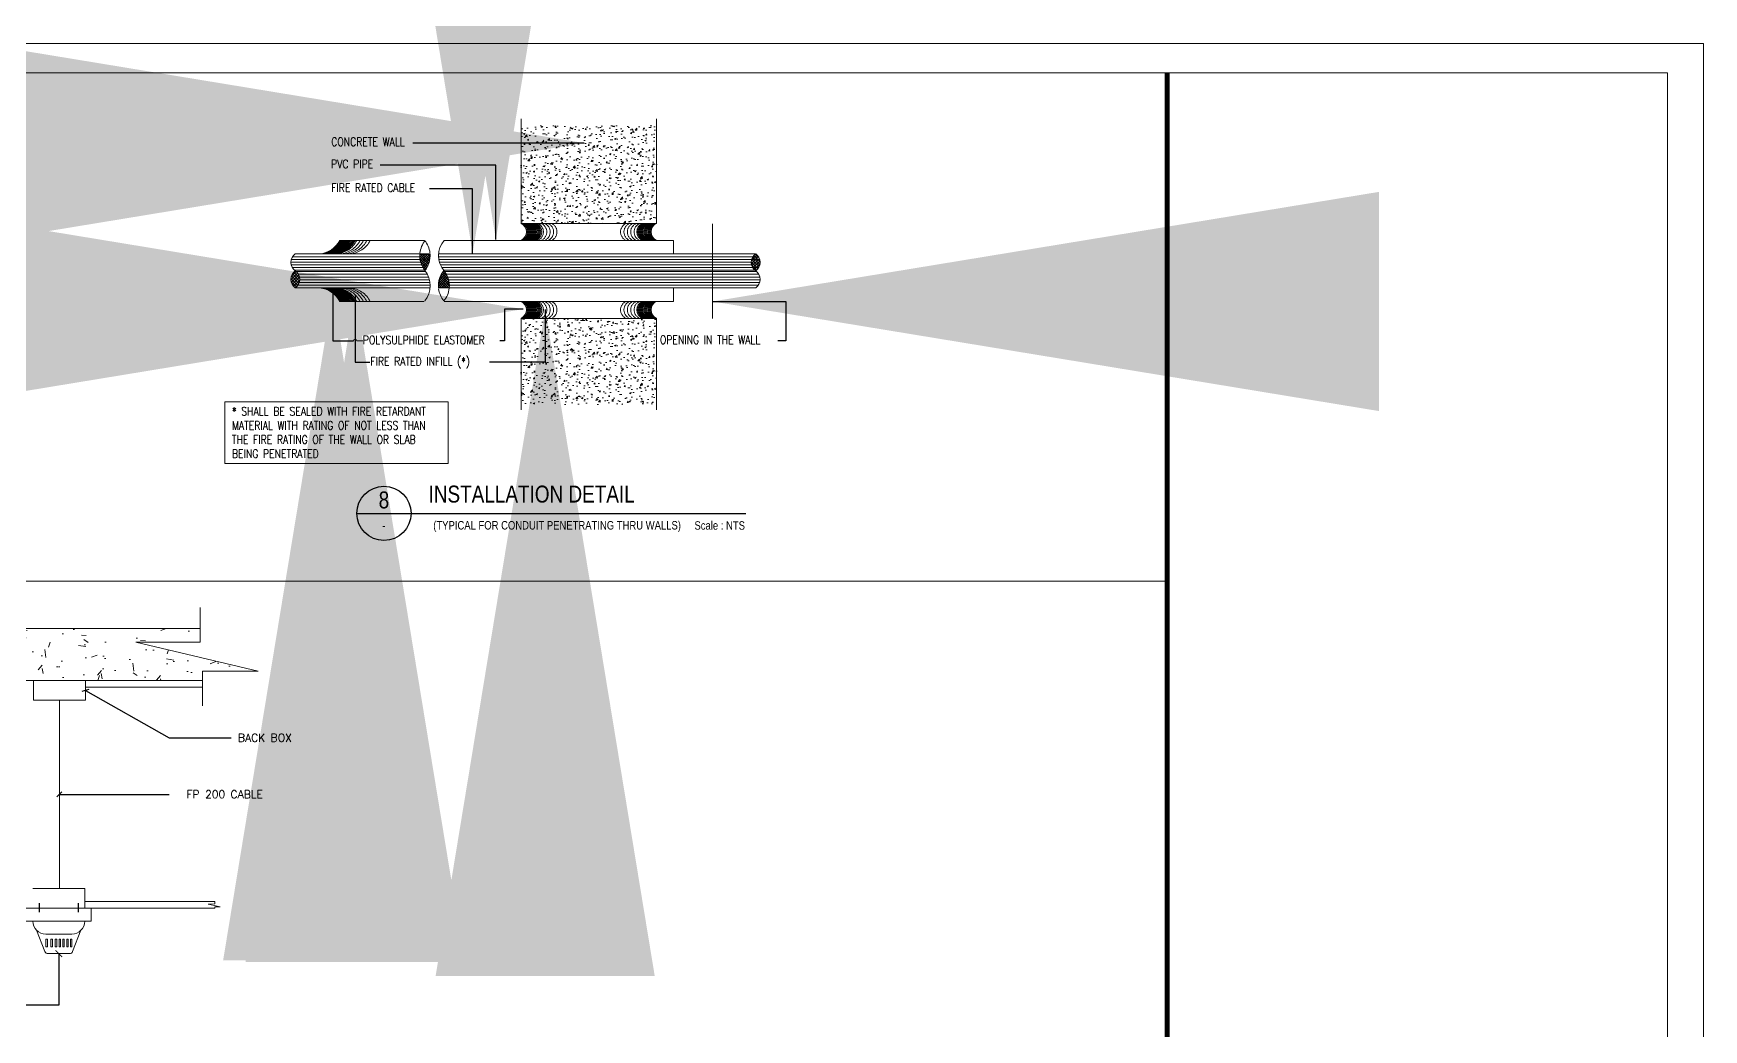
# Model space of a CAD drawing. Header units: inches. Extents: x 861.2 to 945.4, y 148.1 to 207.8.
# Drawn here: x 895.3 to 945.4, y 177.9 to 207.8 of the extents above; entities that cross this region are included whole.
import ezdxf
from ezdxf.enums import TextEntityAlignment as Align

# ---------------------------------------------------------------- set-up
doc = ezdxf.new("R2010")
doc.units = ezdxf.units.IN
doc.header["$MEASUREMENT"] = 0
doc.linetypes.add('FIRE ALARM DETAILS FOR ENGLISH BUILDING$0$HIDDEN', pattern=[9.525, 6.35, -3.175])
doc.layers.add('DIMENSION', color=1, linetype='Continuous', lineweight=15)
doc.layers.add('FIRE ALARM DETAILS FOR ENGLISH BUILDING$0$FA-TEXT', color=52, linetype='Continuous', lineweight=20)
for name, color, linetype in [('FIRE ALARM DETAILS FOR ENGLISH BUILDING$0$A-CEILING', 1, 'Continuous'), ('FIRE ALARM DETAILS FOR ENGLISH BUILDING$0$A-TITL-IDEN', 42, 'Continuous'), ('FIRE ALARM DETAILS FOR ENGLISH BUILDING$0$A-WALL', 8, 'Continuous'), ('FIRE ALARM DETAILS FOR ENGLISH BUILDING$0$E-ANNO-LEADER', 1, 'Continuous'), ('FIRE ALARM DETAILS FOR ENGLISH BUILDING$0$G-XREF', 1, 'Continuous'), ('fire hatch', 252, 'Continuous'), ('QCD TITLE BLOCK', 7, 'Continuous')]:
    doc.layers.add(name, color=color, linetype=linetype)
doc.styles.add('ATT', font='cour.ttf')
doc.styles.add('FIRE ALARM DETAILS FOR ENGLISH BUILDING$0$Arial', font='arial.ttf')
doc.styles.add('FIRE ALARM DETAILS FOR ENGLISH BUILDING$0$RomanS', font='Romans.shx', dxfattribs={"width": 0.8})
doc.styles.add('ROMANS', font='romans', dxfattribs={"width": 0.8})
doc.styles.add('STYLE3', font='swisscl.ttf')
doc.dimstyles.new('100-17', dxfattribs={"dimtxt": 0.16, "dimasz": 0.15, "dimexe": 0.15, "dimexo": 0.2, "dimgap": 0.08, "dimtad": 1, "dimzin": 0, "dimdsep": 46, "dimtxsty": 'STYLE3', "dimblk": 'OBLIQUE', "dimcen": 0.09, "dimdle": 0.15, "dimclrd": 2, "dimclre": 4, "dimclrt": 7, "dimadec": 0, "dimazin": 0, "dimtfac": 0.45, "dimtix": 1, "dimtofl": 0, "dimtmove": 2, "dimatfit": 3, "dimldrblk": 'OBLIQUE', "dimfxl": 1, "dimtolj": 1, "dimtzin": 0, "dimarcsym": 0})
doc.dimstyles.new('DIM', dxfattribs={"dimtxt": 0.3, "dimasz": 0.2, "dimexe": 0.2, "dimexo": 0.25, "dimgap": 0.2, "dimtad": 1, "dimzin": 0, "dimdsep": 46, "dimtxsty": 'ATT', "dimblk1": 'ARCHTICK', "dimblk2": 'ARCHTICK', "dimsah": 1, "dimcen": 0.2, "dimclrd": 5, "dimclre": 5, "dimclrt": 4, "dimadec": 0, "dimazin": 0, "dimtfac": 1, "dimtmove": 1, "dimatfit": 3, "dimldrblk": 'ARCHTICK', "dimfxl": 1, "dimtolj": 1, "dimtzin": 0, "dimarcsym": 0})
doc.dimstyles.new('FIRE ALARM DETAILS FOR ENGLISH BUILDING$0$S-STANDARD-020', dxfattribs={"dimscale": 20, "dimtxt": 2.5, "dimasz": 2, "dimexe": 1.875, "dimexo": 1.875, "dimgap": 1.25, "dimtad": 0, "dimlfac": 0.001, "dimzin": 1, "dimdsep": 46, "dimtxsty": 'FIRE ALARM DETAILS FOR ENGLISH BUILDING$0$RomanS', "dimcen": 2, "dimdle": 1.875, "dimclrt": 256, "dimadec": 0, "dimazin": 0, "dimtfac": 1, "dimtix": 1, "dimtofl": 0, "dimtmove": 2, "dimatfit": 3, "dimfxl": 1, "dimtvp": 0.8, "dimtolj": 1, "dimtzin": 1, "dimarcsym": 0})

# ---------------------------------------------------------------- blocks, each defined once
blk = doc.blocks.new('_ARCHTICK')
at = {"color": 0, "linetype": 'ByBlock', "const_width": 0.15}
blk.add_lwpolyline([(-0.5, -0.5), (0.5, 0.5)], dxfattribs=at)
blk = doc.blocks.new('_Oblique')
at = {"color": 0, "linetype": 'ByBlock', "lineweight": -2}
blk.add_line((-0.5, -0.5), (0.5, 0.5), dxfattribs=at)
blk = doc.blocks.new('*X4')
at = {"color": 0, "linetype": 'Continuous'}
for p, q in [((7512, 3886.6), (7486.6, 3911.9)), ((7486.7, 3915.8), (7488.8, 3917.9)), ((7486.8, 3908.8), (7495.9, 3917.9)), ((7509.8, 3881.7), (7487.2, 3904.3)), ((7487.4, 3902.4), (7502.9, 3917.9)), ((7513.8, 3891.8), (7487.7, 3917.9)), ((7488.6, 3896.5), (7510, 3917.9)), ((7507.3, 3877.1), (7488.8, 3895.6)), ((7490.1, 3891), (7516.9, 3917.7)), ((7492, 3885.8), (7517, 3910.8)), ((7494.3, 3880.9), (7516.4, 3903.1)), ((7515.3, 3897.4), (7494.8, 3917.9)), ((7516.4, 3903.4), (7501.9, 3917.9)), ((7517, 3909.8), (7508.9, 3917.9)), ((7517, 3917), (7516, 3917.9)), ((7504.6, 3872.8), (7492.4, 3885)), ((7496.8, 3876.4), (7514.5, 3894.2)), ((7499.6, 3872.1), (7510.4, 3883))]:
    blk.add_line(p, q, dxfattribs=at)
blk = doc.blocks.new('*X5')
at = {"color": 0, "linetype": 'Continuous'}
for p, q in [((7542.9, 3823.5), (7570, 3850.6)), ((7543.2, 3830.9), (7567.8, 3855.5)), ((7544.4, 3817.9), (7571.9, 3845.4)), ((7544.5, 3839.3), (7565.4, 3860.1)), ((7573.6, 3817.9), (7546.1, 3845.3)), ((7547.5, 3849.4), (7562.6, 3864.4)), ((7575.2, 3823.4), (7548, 3850.6)), ((7574.9, 3830.8), (7550.2, 3855.4)), ((7573.6, 3839.1), (7552.7, 3860)), ((7555.4, 3864.3), (7559.6, 3868.5)), ((7570.6, 3849.2), (7555.4, 3864.4)), ((7563, 3863.9), (7558.4, 3868.4)), ((7552.4, 3817.9), (7543, 3827.3)), ((7545.3, 3817.9), (7543, 3820.2)), ((7559.4, 3817.9), (7543.6, 3833.8)), ((7566.5, 3817.9), (7544.6, 3839.8)), ((7551.4, 3817.9), (7573.4, 3839.9)), ((7558.5, 3817.9), (7574.5, 3833.9)), ((7565.6, 3817.9), (7575.1, 3827.4)), ((7572.7, 3817.9), (7575.1, 3820.3))]:
    blk.add_line(p, q, dxfattribs=at)
blk = doc.blocks.new('*U6')
at = {"linetype": 'Continuous', "ltscale": 2}
blk.add_line((-8, 0), (106.85, 0), dxfattribs=at)
blk.add_circle((0, 0), 8, dxfattribs=at)
at = {"linetype": 'Continuous', "ltscale": 2, "style": 'FIRE ALARM DETAILS FOR ENGLISH BUILDING$0$Arial', "width": 0.8}
for tag, height, p in [('DTN0', 5, (0, 3.99)), ('DTRFNO', 2.5, (0, -3.56))]:
    blk.add_attdef(tag, text='', height=height, dxfattribs=at).set_placement(p, align=Align.MIDDLE_CENTER)
for tag, p, height in [('DTNL1_001', (13.41, 1.54), 5), ('DTNL2', (14.57, -4.75), 2.5)]:
    blk.add_attdef(tag, p, '', height=height, dxfattribs=at)
blk.add_attdef('DTSC', text='', height=2.5, dxfattribs=at).set_placement((106.57, -4.8), align=Align.RIGHT)

msp = doc.modelspace()

# ---------------------------------------------------------------- hatches: boundary and pattern name
at = {"linetype": 'Continuous', "lineweight": 0}
h = msp.add_hatch(dxfattribs=at)
h.set_pattern_fill('ANSI37', color=4, scale=0.020332)
h.set_pattern_definition([(45, (-233043.99186, -397938.67958), (-0.045647016605, 0.045647016605), []), (135, (-233043.99186, -397938.67958), (-0.045647016605, -0.045647016605), [])])
edge = h.paths.add_edge_path()
edge.add_arc((917.112, 200.954), 0.31, 484.9388, 595.0612)
edge.add_arc((916.757, 200.954), 0.31, 304.9388, 415.0612)
h = msp.add_hatch(dxfattribs=at)
h.set_pattern_fill('ANSI37', color=4, scale=0.020332)
h.set_pattern_definition([(45, (-233059.6819, -397937.66297), (-0.045647016605, 0.045647016605), []), (135, (-233059.6819, -397937.66297), (-0.045647016605, -0.045647016605), [])])
edge = h.paths.add_edge_path()
edge.add_arc((902.941, 200.446), 0.31, 304.9388, 415.0612)
edge.add_arc((903.296, 200.446), 0.31, 124.9388, 235.0612)
at = {"layer": 'FIRE ALARM DETAILS FOR ENGLISH BUILDING$0$A-CEILING', "lineweight": 0}
h = msp.add_hatch(dxfattribs=at)
h.set_pattern_fill('AR-CONC', color=8, scale=0.002494, style=0)
h.set_pattern_definition([(50, (290.27753, 806.86936), (0.45435936, -0.03975127), [0.04750974, -0.52260711]), (355, (290.27753, 806.86936), (-0.08789383, 0.47648562), [0.0380078, -0.4180857]), (100.451, (290.3154, 806.86605), (0.36646718, 0.43673217), [0.04037704, -0.44414746]), (46.1842, (290.27753, 806.99605), (0.67605743, -0.10485144), [0.0712646, -0.78391067]), (96.6356, (290.3339, 806.9873), (0.59207417, 0.61706684), [0.06056556, -0.6662212]), (351.184, (290.2775, 806.99605), (0.5920751, 0.61706574), [0.0570117, -0.62712854]), (21, (290.34088, 806.96438), (0.37811985, -0.25504504), [0.04750974, -0.52260711]), (326, (290.3409, 806.9644), (0.15413114, 0.45935548), [0.0380078, -0.4180857]), (71.4514, (290.3724, 806.94312), (0.53224995, 0.20431147), [0.04037704, -0.44414746]), (37.5, (290.27753, 806.86936), (0.00770282, 0.210875995), [0, -0.413017986, 0, -0.42442032, 0, -0.41966935]), (7.5, (290.27753, 806.86936), (0.16664486, 0.24984529), [0, -0.24198293, 0, -0.40351604, 0, -0.15994945]), (327.5, (290.13627, 806.86936), (0.338156095, -0.014287198), [0, -0.15836579, 0, -0.49410127, 0, -0.65563438]), (317.5, (290.07293, 806.86936), (0.3694267, 0.06341238), [0, -0.20587553, 0, -0.32813392, 0, -0.46559543])])
h.paths.add_polyline_path([(909.892, 205.054), (913.958, 205.054), (913.958, 202.123), (909.892, 202.123)])
h = msp.add_hatch(dxfattribs=at)
h.set_pattern_fill('AR-CONC', color=8, scale=0.002494, style=0)
h.set_pattern_definition([(50, (290.27753, 800.66805), (0.45435936, -0.03975127), [0.04750974, -0.52260711]), (355, (290.27753, 800.66805), (-0.08789383, 0.47648562), [0.0380078, -0.4180857]), (100.451, (290.3154, 800.66474), (0.36646718, 0.43673217), [0.04037704, -0.44414746]), (46.1842, (290.27753, 800.79474), (0.67605743, -0.10485144), [0.0712646, -0.78391067]), (96.6356, (290.3339, 800.786), (0.59207417, 0.61706684), [0.06056556, -0.6662212]), (351.184, (290.2775, 800.79474), (0.5920751, 0.61706574), [0.0570117, -0.62712854]), (21, (290.34088, 800.76307), (0.37811985, -0.25504504), [0.04750974, -0.52260711]), (326, (290.3409, 800.76307), (0.15413114, 0.45935548), [0.0380078, -0.4180857]), (71.4514, (290.3724, 800.7418), (0.53224995, 0.20431147), [0.04037704, -0.44414746]), (37.5, (290.27753, 800.66805), (0.00770282, 0.210875995), [0, -0.413017986, 0, -0.42442032, 0, -0.41966935]), (7.5, (290.27753, 800.66805), (0.16664486, 0.24984529), [0, -0.24198293, 0, -0.40351604, 0, -0.15994945]), (327.5, (290.13627, 800.66805), (0.338156095, -0.014287198), [0, -0.15836579, 0, -0.49410127, 0, -0.65563438]), (317.5, (290.07293, 800.66805), (0.3694267, 0.06341238), [0, -0.20587553, 0, -0.32813392, 0, -0.46559543])])
h.paths.add_polyline_path([(909.892, 199.277), (913.958, 199.277), (913.958, 196.692), (909.892, 196.692)])
at = {"layer": 'fire hatch', "lineweight": 0}
h = msp.add_hatch(dxfattribs=at)
h.set_pattern_fill('AR-CONC', color=145, scale=0.009748, style=0)
h.set_pattern_definition([(50, (-5095730.386, -6938886.4367), (1.77597311717, -0.15537743974), [0.1857032651, -2.042735916]), (355, (-5095730.386, -6938886.4367), (-0.3435542181, 1.86245891867), [0.14856261207, -1.6341887328]), (100.451, (-5095730.238, -6938886.4497), (1.4324253197, 1.70707300263), [0.15782340482, -1.73605745302]), (46.1842, (-5095730.386, -6938885.9415), (2.64253349037, -0.40983714274), [0.2785548976, -3.064103874]), (96.6356, (-5095730.1659, -6938885.9757), (2.314264645, 2.4119545195), [0.2367351072, -2.6040861795]), (351.184, (-5095730.386, -6938885.9415), (2.31426826495, 2.4119502495), [0.2228439181, -2.4512830992]), (21, (-5095730.1385, -6938886.0653), (1.47797261007, -0.99690502335), [0.1857032651, -2.042735916]), (326, (-5095730.1385, -6938886.0653), (0.60245871147, 1.795501664), [0.14856261207, -1.6341887328]), (71.4514, (-5095730.0153, -6938886.1484), (2.0804272525, 0.7986006385), [0.15782340482, -1.73605745302]), (37.5, (-5095730.38606, -6938886.43674), (0.03010833114, 0.82425967447), [0, -1.61438038453, 0, -1.65894916815, 0, -1.64037884164]), (7.5, (-5095730.3861, -6938886.4367), (0.65137162732, 0.97658056916), [0, -0.9458486302, 0, -1.57723973151, 0, -0.62520099247]), (327.5, (-5095730.9382, -6938886.43674), (1.321764631924, -0.055844958756), [0, -0.61901088364, 0, -1.93131395695, 0, -2.56270505826]), (317.5, (-5095731.1858, -6938886.4367), (1.44399331437, 0.24786259342), [0, -0.80471414873, 0, -1.2825905509, 0, -1.8198919979])])
h.paths.add_polyline_path([(898.334, 189.558), (900.262, 189.558), (900.262, 189.968), (876.867, 189.968), (876.867, 189.558), (878.795, 189.558), (875.126, 188.694), (876.018, 188.694), (876.799, 188.694), (876.799, 188.408), (887.346, 188.408), (887.346, 188.586), (887.391, 188.666), (887.443, 188.586), (887.443, 188.408), (888.48, 188.408), (888.48, 188.586), (888.533, 188.666), (888.577, 188.586), (888.577, 188.408), (900.33, 188.408), (900.33, 188.694), (901.111, 188.694), (902.003, 188.694)])

# ---------------------------------------------------------------- linework, layer by layer
at = {"color": 220, "linetype": 'Continuous', "lineweight": 0}
msp.add_line((915.638, 202.112), (915.638, 199.274), dxfattribs=at)
at = {"color": 1, "linetype": 'Continuous', "lineweight": 0}
for p, q in [((904.455, 201.615), (906.987, 201.615)), ((907.584, 201.615), (914.467, 201.615)), ((904.455, 199.785), (906.987, 199.785)), ((907.584, 199.785), (914.467, 199.785))]:
    msp.add_line(p, q, dxfattribs=at)
at = {"color": 6, "linetype": 'Continuous', "lineweight": 0}
for p, q in [((914.467, 201.615), (914.467, 201.208)), ((914.467, 200.192), (914.467, 199.785))]:
    msp.add_line(p, q, dxfattribs=at)
at = {"color": 8, "linetype": 'Continuous', "lineweight": 0}
for p, q in [((903, 201.046), (906.863, 201.046)), ((903.039, 201.127), (906.855, 201.127)), ((906.851, 201.208), (907.162, 201.208)), ((917.014, 201.127), (907.421, 201.127)), ((917.053, 201.046), (907.429, 201.046)), ((902.986, 200.964), (906.881, 200.964)), ((902.995, 200.883), (906.909, 200.883)), ((903.026, 200.802), (906.825, 200.802)), ((903.026, 200.802), (906.949, 200.802)), ((903.093, 200.72), (907.002, 200.72)), ((903.145, 200.68), (907.032, 200.68)), ((903.211, 200.598), (906.825, 200.598)), ((903.211, 200.598), (907.083, 200.598)), ((903.243, 200.517), (907.121, 200.517)), ((917.067, 200.964), (907.446, 200.964)), ((917.059, 200.883), (907.474, 200.883)), ((917.027, 200.802), (907.514, 200.802)), ((916.961, 200.72), (907.573, 200.72)), ((916.961, 200.68), (907.603, 200.68)), ((917.027, 200.598), (907.655, 200.598)), ((917.059, 200.517), (907.692, 200.517)), ((903.199, 200.273), (907.17, 200.273)), ((903.237, 200.354), (907.164, 200.354)), ((903.251, 200.436), (907.147, 200.436)), ((907.753, 200.192), (907.416, 200.192)), ((917.067, 200.436), (907.719, 200.436)), ((917.053, 200.354), (907.735, 200.354)), ((917.014, 200.273), (907.742, 200.273))]:
    msp.add_line(p, q, dxfattribs=at)
at = {"color": 3, "linetype": 'Continuous', "lineweight": 0}
for p, q in [((903.119, 201.208), (906.834, 201.208)), ((907.422, 201.208), (916.926, 201.208)), ((914.66, 201.208), (907.719, 201.208)), ((903.119, 200.192), (907.168, 200.192)), ((903.119, 200.192), (906.825, 200.192)), ((907.764, 200.192), (916.935, 200.192)), ((914.66, 200.192), (907.769, 200.192))]:
    msp.add_line(p, q, dxfattribs=at)
at = {"color": 1, "linetype": 'Continuous', "lineweight": 0}
for centre, radius, start, end in [((909.777, 201.869), 0.279, 294.3101, 65.6899), ((909.808, 201.869), 0.279, 294.3101, 65.6899), ((909.838, 201.869), 0.279, 294.3101, 65.6899), ((909.869, 201.869), 0.279, 294.3101, 65.6899), ((909.899, 201.869), 0.279, 294.3101, 65.6899), ((909.93, 201.869), 0.279, 294.3101, 65.6899), ((909.96, 201.869), 0.279, 294.3101, 65.6899), ((909.991, 201.869), 0.279, 294.3101, 65.6899), ((910.021, 201.869), 0.279, 294.3101, 65.6899), ((910.052, 201.869), 0.279, 294.3101, 65.6899), ((910.082, 201.869), 0.279, 294.3101, 65.6899), ((910.113, 201.869), 0.279, 294.3101, 65.6899), ((910.143, 201.869), 0.279, 294.3101, 65.6899), ((910.174, 201.869), 0.279, 294.3101, 65.6899), ((910.204, 201.869), 0.279, 294.3101, 65.6899), ((910.235, 201.869), 0.279, 294.3101, 65.6899), ((913.646, 201.869), 0.279, 114.3101, 245.6899), ((913.677, 201.869), 0.279, 114.3101, 245.6899), ((913.707, 201.869), 0.279, 114.3101, 245.6899), ((913.738, 201.869), 0.279, 114.3101, 245.6899), ((913.768, 201.869), 0.279, 114.3101, 245.6899), ((913.799, 201.869), 0.279, 114.3101, 245.6899), ((913.829, 201.869), 0.279, 114.3101, 245.6899), ((913.86, 201.869), 0.279, 114.3101, 245.6899), ((913.89, 201.869), 0.279, 114.3101, 245.6899), ((913.921, 201.869), 0.279, 114.3101, 245.6899), ((913.951, 201.869), 0.279, 114.3101, 245.6899), ((913.982, 201.869), 0.279, 114.3101, 245.6899), ((914.012, 201.869), 0.279, 114.3101, 245.6899), ((914.043, 201.869), 0.279, 114.3101, 245.6899), ((914.073, 201.869), 0.279, 114.3101, 245.6899), ((914.073, 201.869), 0.279, 114.3101, 245.6899), ((914.073, 201.869), 0.279, 114.3101, 245.6899), ((903.782, 201.963), 0.757, 275.1623, 332.6615), ((903.813, 201.963), 0.757, 275.1623, 332.6615), ((903.843, 201.963), 0.757, 275.1623, 332.6615), ((903.874, 201.963), 0.757, 275.1623, 332.6615), ((903.904, 201.963), 0.757, 275.1623, 332.6615), ((903.935, 201.963), 0.757, 275.1623, 332.6615), ((903.965, 201.963), 0.757, 275.1623, 332.6615), ((903.996, 201.963), 0.757, 275.1623, 332.6615), ((904.026, 201.963), 0.757, 275.1623, 332.6615), ((904.057, 201.963), 0.757, 275.1623, 332.6615), ((904.087, 201.963), 0.757, 275.1623, 332.6615), ((904.118, 201.963), 0.757, 275.1623, 332.6615), ((904.148, 201.963), 0.757, 275.1623, 332.6615), ((904.179, 201.963), 0.757, 275.1623, 332.6615), ((904.209, 201.963), 0.757, 275.1623, 332.6615), ((904.24, 201.963), 0.757, 275.1623, 332.6615), ((907.575, 201.158), 0.72, 140.5596, 174.3736), ((906.444, 201.158), 0.72, 6.3164, 39.4404), ((908.14, 201.158), 0.72, 140.5596, 219.4404), ((907.575, 201.158), 0.72, 175.3605, 219.4404), ((906.444, 201.158), 0.72, 320.5596, 4.68), ((906.45, 200.255), 0.72, 320.5596, 39.4404), ((908.134, 200.255), 0.72, 140.5596, 184.9362), ((907.022, 200.255), 0.72, 355.0383, 39.4404), ((903.782, 199.437), 0.757, 27.3385, 84.8377), ((903.813, 199.437), 0.757, 27.3385, 84.8377), ((903.843, 199.437), 0.757, 27.3385, 84.8377), ((903.874, 199.437), 0.757, 27.3385, 84.8377), ((903.904, 199.437), 0.757, 27.3385, 84.8377), ((903.935, 199.437), 0.757, 27.3385, 84.8377), ((903.965, 199.437), 0.757, 27.3385, 84.8377), ((903.996, 199.437), 0.757, 27.3385, 84.8377), ((904.026, 199.437), 0.757, 27.3385, 84.8377), ((904.057, 199.437), 0.757, 27.3385, 84.8377), ((904.087, 199.437), 0.757, 27.3385, 84.8377), ((904.118, 199.437), 0.757, 27.3385, 84.8377), ((904.148, 199.437), 0.757, 27.3385, 84.8377), ((904.179, 199.437), 0.757, 27.3385, 84.8377), ((904.209, 199.437), 0.757, 27.3385, 84.8377), ((904.24, 199.437), 0.757, 27.3385, 84.8377), ((908.134, 200.255), 0.72, 187.0649, 219.4404), ((907.022, 200.255), 0.72, 320.5596, 354.0301), ((909.777, 199.531), 0.279, 294.3101, 65.6899), ((909.808, 199.531), 0.279, 294.3101, 65.6899), ((909.838, 199.531), 0.279, 294.3101, 65.6899), ((909.869, 199.531), 0.279, 294.3101, 65.6899), ((909.899, 199.531), 0.279, 294.3101, 65.6899), ((909.93, 199.531), 0.279, 294.3101, 65.6899), ((909.96, 199.531), 0.279, 294.3101, 65.6899), ((909.991, 199.531), 0.279, 294.3101, 65.6899), ((910.021, 199.531), 0.279, 294.3101, 65.6899), ((910.052, 199.531), 0.279, 294.3101, 65.6899), ((910.082, 199.531), 0.279, 294.3101, 65.6899), ((910.113, 199.531), 0.279, 294.3101, 65.6899), ((910.143, 199.531), 0.279, 294.3101, 65.6899), ((910.174, 199.531), 0.279, 294.3101, 65.6899), ((910.204, 199.531), 0.279, 294.3101, 65.6899), ((910.235, 199.531), 0.279, 294.3101, 65.6899), ((913.646, 199.531), 0.279, 114.3101, 245.6899), ((913.677, 199.531), 0.279, 114.3101, 245.6899), ((913.707, 199.531), 0.279, 114.3101, 245.6899), ((913.738, 199.531), 0.279, 114.3101, 245.6899), ((913.768, 199.531), 0.279, 114.3101, 245.6899), ((913.799, 199.531), 0.279, 114.3101, 245.6899), ((913.829, 199.531), 0.279, 114.3101, 245.6899), ((913.86, 199.531), 0.279, 114.3101, 245.6899), ((913.89, 199.531), 0.279, 114.3101, 245.6899), ((913.921, 199.531), 0.279, 114.3101, 245.6899), ((913.951, 199.531), 0.279, 114.3101, 245.6899), ((913.982, 199.531), 0.279, 114.3101, 245.6899), ((914.012, 199.531), 0.279, 114.3101, 245.6899), ((914.043, 199.531), 0.279, 114.3101, 245.6899), ((914.073, 199.531), 0.279, 114.3101, 245.6899), ((914.073, 199.531), 0.279, 114.3101, 245.6899)]:
    msp.add_arc(centre, radius, start, end, dxfattribs=at)
at = {"color": 1, "linetype": 'FIRE ALARM DETAILS FOR ENGLISH BUILDING$0$HIDDEN', "lineweight": 0}
for centre, radius, start, end in [((910.285, 201.869), 0.279, 294.3101, 65.6899), ((910.387, 201.869), 0.279, 294.3101, 65.6899), ((910.489, 201.869), 0.279, 294.3101, 65.6899), ((910.59, 201.869), 0.279, 294.3101, 65.6899), ((910.692, 201.869), 0.279, 294.3101, 65.6899), ((913.158, 201.869), 0.279, 114.3101, 245.6899), ((913.26, 201.869), 0.279, 114.3101, 245.6899), ((913.362, 201.869), 0.279, 114.3101, 245.6899), ((913.463, 201.869), 0.279, 114.3101, 245.6899), ((913.565, 201.869), 0.279, 114.3101, 245.6899), ((904.291, 201.963), 0.757, 275.1623, 332.6615), ((904.392, 201.963), 0.757, 275.1623, 332.6615), ((904.494, 201.963), 0.757, 275.1623, 332.6615), ((904.596, 201.963), 0.757, 275.1623, 332.6615), ((904.697, 201.963), 0.757, 275.1623, 332.6615), ((904.291, 199.437), 0.757, 27.3385, 84.8377), ((904.392, 199.437), 0.757, 27.3385, 84.8377), ((904.494, 199.437), 0.757, 27.3385, 84.8377), ((904.596, 199.437), 0.757, 27.3385, 84.8377), ((904.697, 199.437), 0.757, 27.3385, 84.8377), ((910.285, 199.531), 0.279, 294.3101, 65.6899), ((910.387, 199.531), 0.279, 294.3101, 65.6899), ((910.489, 199.531), 0.279, 294.3101, 65.6899), ((910.59, 199.531), 0.279, 294.3101, 65.6899), ((910.692, 199.531), 0.279, 294.3101, 65.6899), ((913.158, 199.531), 0.279, 114.3101, 245.6899), ((913.26, 199.531), 0.279, 114.3101, 245.6899), ((913.362, 199.531), 0.279, 114.3101, 245.6899), ((913.463, 199.531), 0.279, 114.3101, 245.6899), ((913.565, 199.531), 0.279, 114.3101, 245.6899)]:
    msp.add_arc(centre, radius, start, end, dxfattribs=at)
at = {"color": 3, "linetype": 'Continuous', "lineweight": 0}
for centre, start, end in [((903.296, 200.954), 124.9388, 235.0612), ((917.112, 200.954), 124.9388, 235.0612), ((916.757, 200.954), 304.9388, 55.0612), ((903.296, 200.446), 124.9388, 235.0612), ((902.941, 200.446), 304.9388, 55.0612), ((916.757, 200.446), 304.9388, 55.0612)]:
    msp.add_arc(centre, 0.31, start, end, dxfattribs=at)
at = {"layer": 'Defpoints', "color": 8, "lineweight": 0}
msp.add_lwpolyline([(861.18, 207.524), (945.377, 207.524), (945.377, 148.055), (861.18, 148.055)], close=True, dxfattribs=at)
at = {"layer": 'DIMENSION', "color": 8, "lineweight": 0, "ltscale": 0.5}
msp.add_lwpolyline([(862.263, 191.397), (929.2, 191.397)], dxfattribs=at)
at = {"layer": 'FIRE ALARM DETAILS FOR ENGLISH BUILDING$0$A-WALL', "lineweight": 0}
for p, q in [((909.892, 205.264), (909.892, 202.123)), ((913.958, 205.264), (913.958, 202.123)), ((909.892, 202.123), (913.958, 202.123)), ((909.892, 199.277), (909.892, 196.532)), ((909.892, 199.277), (913.958, 199.277)), ((913.958, 199.277), (913.958, 196.532))]:
    msp.add_line(p, q, dxfattribs=at)
at = {"layer": 'FIRE ALARM DETAILS FOR ENGLISH BUILDING$0$FA-TEXT', "color": 1, "linetype": 'Continuous', "lineweight": 0}
msp.add_lwpolyline([(901.002, 196.773), (907.707, 196.773), (907.707, 194.924), (901.002, 194.924)], close=True, dxfattribs=at)
at = {"layer": 'FIRE ALARM DETAILS FOR ENGLISH BUILDING$0$G-XREF', "lineweight": 0, "flags": 128}
msp.add_lwpolyline([(905.145, 198.599), (904.967, 198.599)], dxfattribs=at)
at = {"layer": 'FIRE ALARM DETAILS FOR ENGLISH BUILDING$0$G-XREF', "lineweight": 0}
msp.add_arc((904.916, 198.599), 0.0508, 0, 180, dxfattribs=at)
at = {"layer": 'fire hatch', "color": 145, "lineweight": 0}
for p, q in [((900.262, 190.339), (900.262, 190.607)), ((876.867, 189.968), (900.262, 189.968)), ((900.262, 190.339), (900.262, 189.558)), ((900.262, 189.558), (898.334, 189.558)), ((898.334, 189.558), (902.003, 188.694)), ((901.111, 188.694), (900.33, 188.694)), ((901.111, 188.694), (900.33, 188.694)), ((900.33, 188.694), (900.33, 187.648)), ((901.111, 188.694), (902.003, 188.694)), ((901.111, 188.694), (902.003, 188.694)), ((876.799, 188.408), (900.33, 188.408)), ((895.261, 188.408), (895.261, 187.823)), ((896.82, 188.408), (896.82, 187.823)), ((896.82, 188.213), (900.33, 188.213)), ((895.261, 187.823), (896.82, 187.823)), ((896.04, 187.823), (896.04, 182.169)), ((895.242, 182.169), (896.802, 182.169)), ((896.802, 182.169), (896.802, 181.584)), ((895.047, 181.584), (896.997, 181.584)), ((896.802, 181.779), (900.701, 181.779)), ((896.802, 181.584), (900.701, 181.584)), ((896.997, 181.584), (896.997, 181.194)), ((900.703, 181.711), (900.509, 181.703)), ((900.509, 181.703), (900.867, 181.623)), ((900.701, 181.779), (900.703, 181.711)), ((900.867, 181.623), (900.701, 181.623)), ((900.701, 181.623), (900.701, 181.584)), ((895.047, 181.194), (896.997, 181.194)), ((895.608, 180.281), (895.356, 180.918)), ((895.632, 180.804), (896.412, 180.804)), ((896.436, 180.281), (896.688, 180.918)), ((895.699, 180.219), (896.346, 180.219))]:
    msp.add_line(p, q, dxfattribs=at)
at = {"layer": 'fire hatch', "color": 145, "lineweight": 0, "const_width": 0.039}
for points in [[(895.434, 181.459), (895.434, 181.742)], [(896.61, 181.459), (896.61, 181.742)]]:
    msp.add_lwpolyline(points, dxfattribs=at)
at = {"layer": 'fire hatch', "color": 145, "lineweight": 0}
for points in [[(895.637, 180.65), (895.683, 180.65), (895.683, 180.42), (895.637, 180.42)], [(895.784, 180.65), (895.83, 180.65), (895.83, 180.42), (895.784, 180.42)], [(895.913, 180.65), (895.959, 180.65), (895.959, 180.42), (895.913, 180.42)], [(896.032, 180.65), (896.078, 180.65), (896.078, 180.42), (896.032, 180.42)], [(896.142, 180.65), (896.188, 180.65), (896.188, 180.42), (896.142, 180.42)], [(896.262, 180.65), (896.308, 180.65), (896.308, 180.42), (896.262, 180.42)], [(896.372, 180.65), (896.418, 180.65), (896.418, 180.42), (896.372, 180.42)]]:
    msp.add_lwpolyline(points, close=True, dxfattribs=at)
for centre, radius, start, end in [((895.632, 181.194), 0.39, 180, 270), ((896.412, 181.194), 0.39, 270, 0), ((895.699, 180.317), 0.0975, 201.524, 270), ((896.346, 180.317), 0.0975, 270, 338.476)]:
    msp.add_arc(centre, radius, start, end, dxfattribs=at)
at = {"layer": 'QCD TITLE BLOCK', "lineweight": 0}
msp.add_lwpolyline([(944.294, 206.639), (862.263, 206.639), (862.263, 148.954), (944.294, 148.954)], close=True, dxfattribs=at)
msp.add_lwpolyline([(929.277, 206.639, 0.15, 0.15, 0), (929.277, 148.954, 0.3, 0.3, 0)], format="xyseb", dxfattribs=at)

# ---------------------------------------------------------------- block references
at = {"color": 8, "linetype": 'Continuous', "lineweight": 0, "xscale": 0.01016608345895853, "yscale": 0.01016608345895853, "zscale": 0.01016608345895853}
for name, p in [('*X4', (830.745, 161.379)), ('*X5', (830.733, 161.379))]:
    msp.add_blockref(name, p, dxfattribs=at)
at = {"layer": 'FIRE ALARM DETAILS FOR ENGLISH BUILDING$0$A-TITL-IDEN', "lineweight": 0}
ref = msp.add_blockref('*U6', (905.778, 193.425), dxfattribs=dict(at, xscale=0.1016608345895853, yscale=0.1016608345895853, zscale=0.1016608345895853))
ref.add_attrib('DTN0', '8', dxfattribs={"layer": '0', "linetype": 'Continuous', "ltscale": 2, "height": 0.508, "style": 'FIRE ALARM DETAILS FOR ENGLISH BUILDING$0$Arial', "width": 0.8}).set_placement((905.778, 193.83), align=Align.MIDDLE_CENTER)
ref.add_attrib('DTRFNO', '-', dxfattribs={"layer": '0', "linetype": 'Continuous', "ltscale": 2, "height": 0.254, "style": 'FIRE ALARM DETAILS FOR ENGLISH BUILDING$0$Arial', "width": 0.8}).set_placement((905.778, 193.063), align=Align.MIDDLE_CENTER)
ref.add_attrib('DTNL1_001', 'INSTALLATION DETAIL', (907.118, 193.751), dxfattribs={"layer": '0', "linetype": 'Continuous', "ltscale": 2, "height": 0.5083, "style": 'FIRE ALARM DETAILS FOR ENGLISH BUILDING$0$Arial', "width": 0.8})
ref.add_attrib('DTNL2', '(TYPICAL FOR CONDUIT PENETRATING THRU WALLS)', (907.259, 192.942), dxfattribs={"layer": '0', "linetype": 'Continuous', "ltscale": 2, "height": 0.25415, "style": 'FIRE ALARM DETAILS FOR ENGLISH BUILDING$0$Arial', "width": 0.8})
ref.add_attrib('DTSC', 'Scale : NTS', dxfattribs={"layer": '0', "linetype": 'Continuous', "ltscale": 2, "height": 0.25415, "style": 'FIRE ALARM DETAILS FOR ENGLISH BUILDING$0$Arial', "width": 0.8}).set_placement((916.612, 192.936), align=Align.RIGHT)

# ---------------------------------------------------------------- texts
at = {"layer": 'FIRE ALARM DETAILS FOR ENGLISH BUILDING$0$FA-TEXT', "linetype": 'Continuous', "lineweight": 0, "style": 'FIRE ALARM DETAILS FOR ENGLISH BUILDING$0$RomanS', "width": 0.8}
for s, height, p in [('CONCRETE WALL', 0.25415, (904.198, 204.446, -4901.09)), ('PVC PIPE', 0.2542, (904.193, 203.782, -4901.09)), ('FIRE RATED CABLE', 0.25415, (904.197, 203.068, -4901.09)), ('POLYSULPHIDE ELASTOMER', 0.25415, (905.145, 198.5)), ('OPENING IN THE WALL', 0.25415, (914.059, 198.507)), ('FIRE RATED INFILL (*)', 0.25415, (905.37, 197.858))]:
    msp.add_text(s, height=height, dxfattribs=at).set_placement(p)
at = {"layer": 'FIRE ALARM DETAILS FOR ENGLISH BUILDING$0$FA-TEXT', "linetype": 'Continuous', "lineweight": 0, "insert": (901.218, 196.615), "char_height": 0.254152, "width": 6.3888, "attachment_point": 1, "style": 'FIRE ALARM DETAILS FOR ENGLISH BUILDING$0$RomanS'}
msp.add_mtext('* SHALL BE SEALED WITH FIRE RETARDANT MATERIAL WITH RATING OF NOT LESS THAN THE FIRE RATING OF THE WALL OR SLAB BEING PENETRATED', dxfattribs=at)
at = {"layer": 'fire hatch', "color": 145, "lineweight": 0, "style": 'ROMANS'}
for s, height, p in [('BACK BOX', 0.2357, (901.398, 186.576)), ('FP 200 CABLE', 0.23571, (899.854, 184.883))]:
    msp.add_text(s, height=height, dxfattribs=at).set_placement(p)

# ---------------------------------------------------------------- leaders
at = {"layer": 'FIRE ALARM DETAILS FOR ENGLISH BUILDING$0$E-ANNO-LEADER', "lineweight": 0}
for points in [[(911.787, 204.537), (906.646, 204.537)], [(909.138, 201.643), (909.138, 203.872), (905.662, 203.872)], [(908.441, 201.232), (908.441, 203.158), (907.143, 203.158)], [(904.242, 200.02), (904.242, 198.599), (904.865, 198.599)], [(904.916, 199.972), (904.916, 197.965), (905.353, 197.965)], [(910.617, 199.545), (910.617, 197.965), (908.949, 197.965)], [(909.957, 199.553), (909.396, 199.553), (909.396, 198.599), (909.255, 198.599)], [(915.638, 199.783), (917.84, 199.783), (917.84, 198.599), (917.598, 198.599)]]:
    msp.add_leader(points, dimstyle='FIRE ALARM DETAILS FOR ENGLISH BUILDING$0$S-STANDARD-020', override={"dimasz": 1}, dxfattribs=at)
at = {"layer": 'fire hatch', "color": 145, "lineweight": 0}
for points in [[(896.82, 188.115), (899.339, 186.689), (901.192, 186.689)], [(896.04, 184.996), (899.339, 184.996)]]:
    msp.add_leader(points, dimstyle='100-17', override={"dimtad": 0, "dimclrd": 3}, dxfattribs=at)
msp.add_leader([(896.022, 180.219), (896.022, 178.674), (894.044, 178.674)], dimstyle='DIM', dxfattribs=at)

doc.saveas('drawing.dxf')
